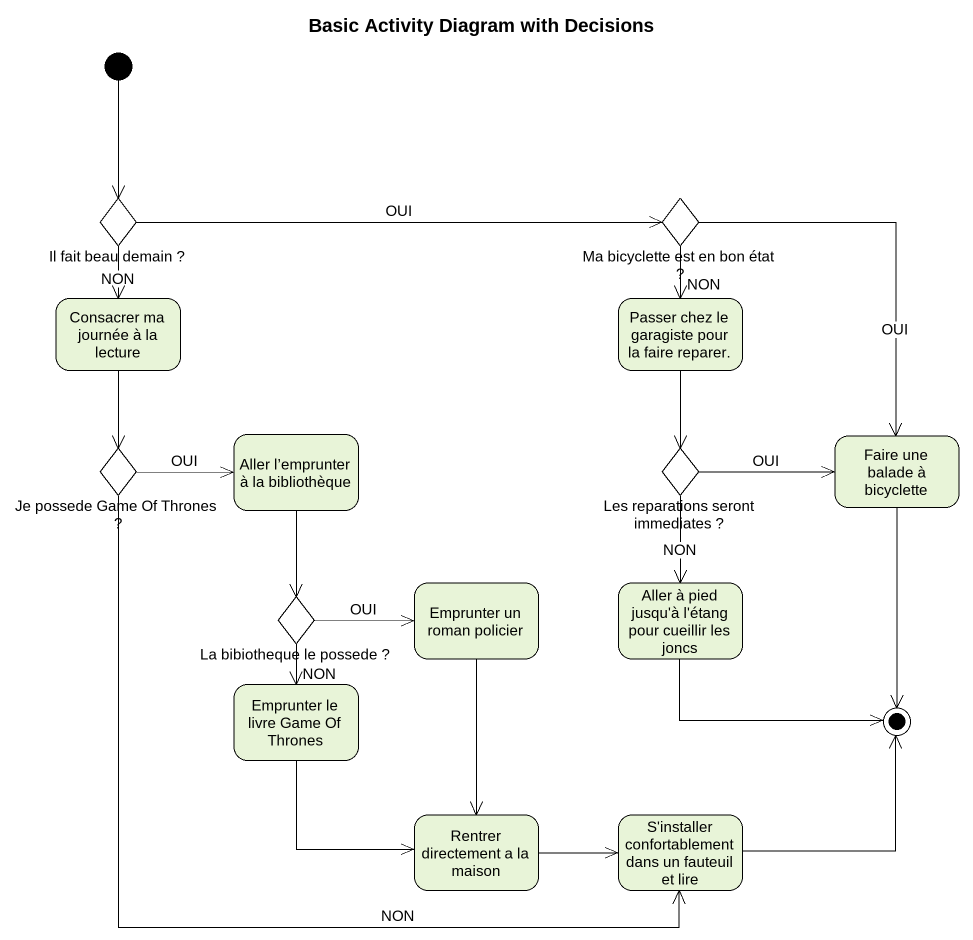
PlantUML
@startuml
title Basic Activity Diagram with Decisions
hide empty description
state "Il fait beau demain ?" as Il_fait_beau_demain <<choice>>
state "Ma bicyclette est en bon état ?" as Ma_bicyclette_est_en_bon <<choice>>
state "Consacrer ma journée à la lecture" as Consacrer_ma_journée_à_la
state "Passer chez le garagiste pour la faire reparer." as Passer_chez_le_garagiste
state "Je possede Game Of Thrones ?" as Je_possede_Game_Of_Thrones <<choice>>
state "Aller l’emprunter à la bibliothèque" as Aller_l_emprunter_à_la
state "Les reparations seront immediates ?" as Les_reparations_seront <<choice>>
state "Faire une balade à bicyclette" as Faire_une_balade_à
state "Emprunter un roman policier" as Emprunter_un_roman_policier
state "Aller à pied jusqu'à l'étang pour cueillir les joncs" as Aller_à_pied_jusqu_à_l
state "La bibiotheque le possede ?" as La_bibiotheque_le_possede <<choice>>
state "Emprunter le livre Game Of Thrones" as Emprunter_le_livre_Game_Of
state "Rentrer directement a la maison" as Rentrer_directement_a_la
state "S'installer confortablement dans un fauteuil et lire" as S_installer_confortablement
[*] --> Il_fait_beau_demain
Il_fait_beau_demain -right-> Ma_bicyclette_est_en_bon : OUI
Il_fait_beau_demain --> Consacrer_ma_journée_à_la : NON
Ma_bicyclette_est_en_bon --> Passer_chez_le_garagiste : NON
Ma_bicyclette_est_en_bon --> Faire_une_balade_à : OUI
Consacrer_ma_journée_à_la --> Je_possede_Game_Of_Thrones
Passer_chez_le_garagiste --> Les_reparations_seront
Je_possede_Game_Of_Thrones -right-> Aller_l_emprunter_à_la : OUI
Je_possede_Game_Of_Thrones --> S_installer_confortablement : NON
Aller_l_emprunter_à_la --> La_bibiotheque_le_possede
Les_reparations_seront -right-> Faire_une_balade_à : OUI
Les_reparations_seront --> Aller_à_pied_jusqu_à_l : NON
Emprunter_un_roman_policier --> Rentrer_directement_a_la
La_bibiotheque_le_possede -right-> Emprunter_un_roman_policier : OUI
La_bibiotheque_le_possede --> Emprunter_le_livre_Game_Of : NON
Emprunter_le_livre_Game_Of --> Rentrer_directement_a_la
Rentrer_directement_a_la -right-> S_installer_confortablement
Faire_une_balade_à --> [*]
Aller_à_pied_jusqu_à_l -right-> [*]
S_installer_confortablement -up-> [*]
@enduml
